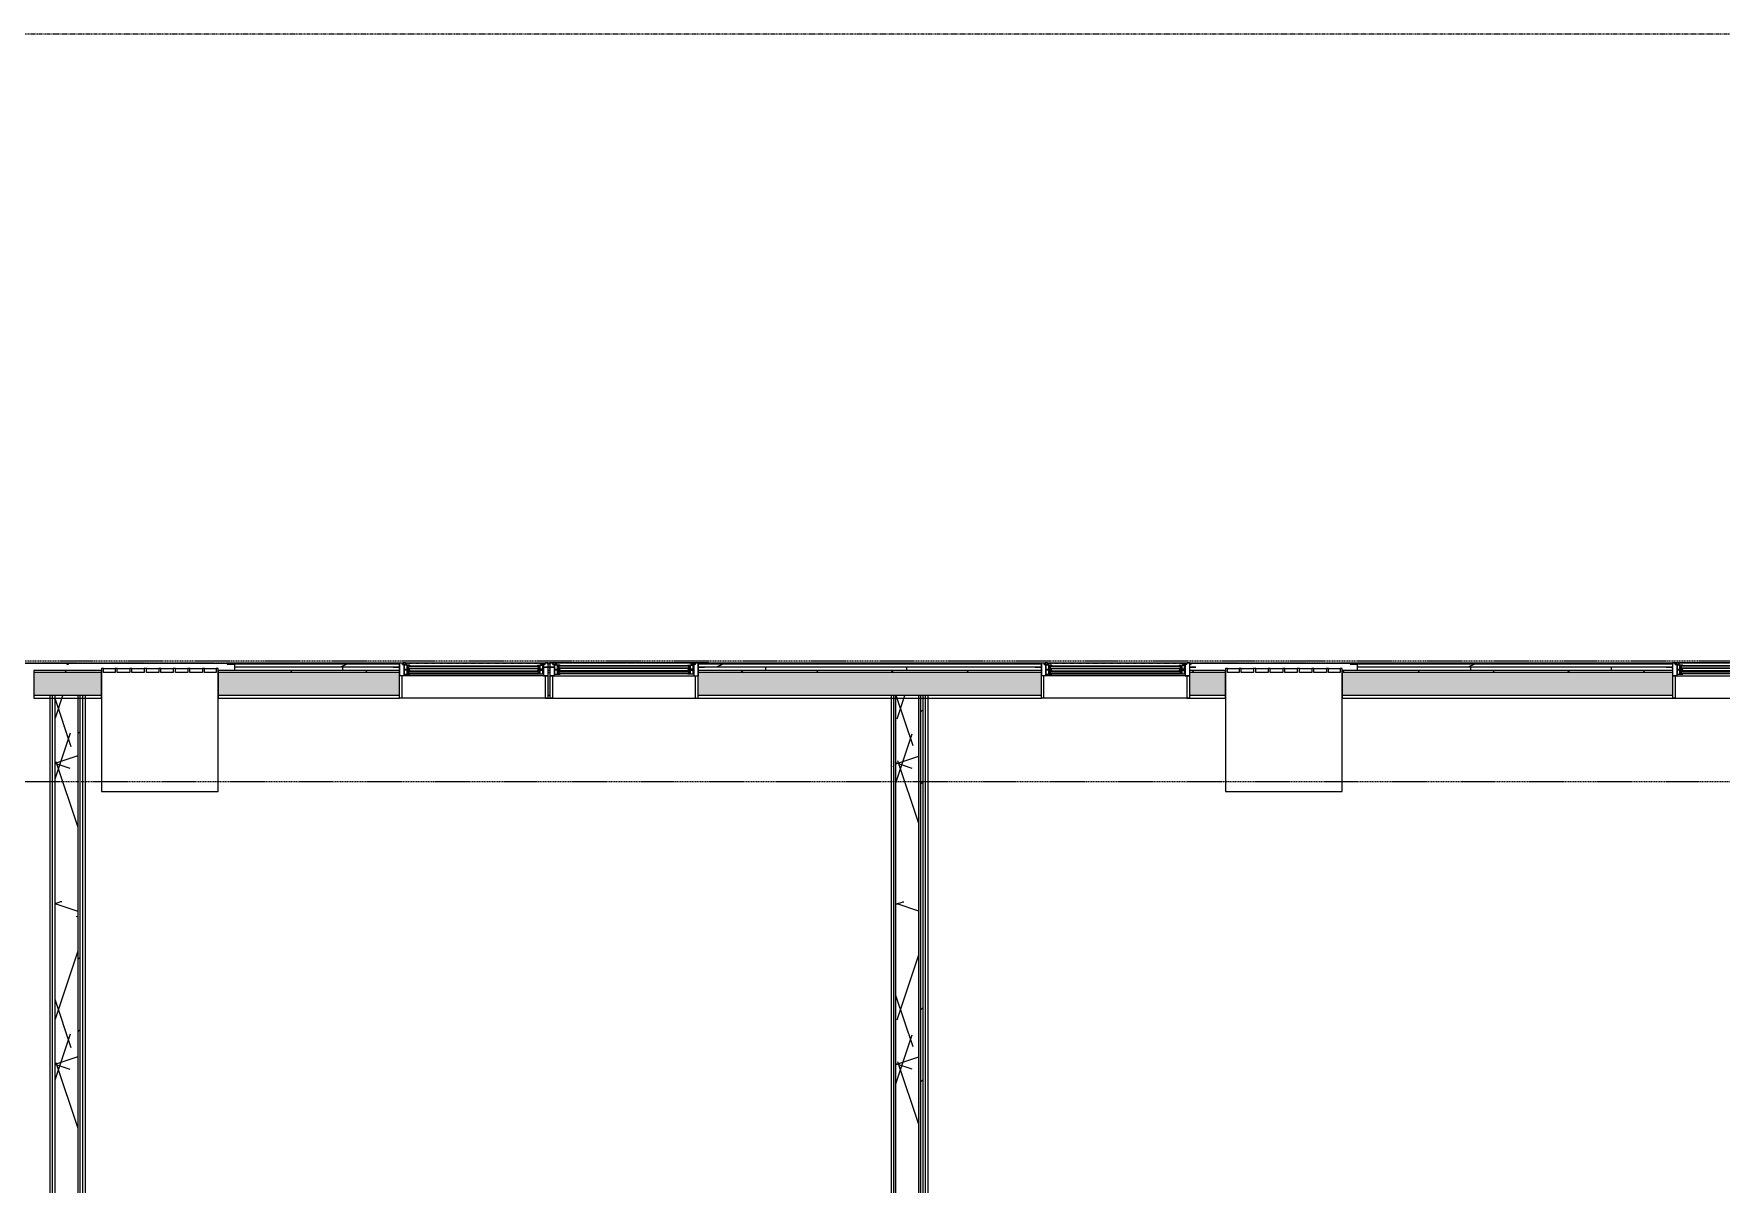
# Model space of a CAD drawing. Header units: metres. Extents: x -104 to 1975, y 9767 to 12269.
# Drawn here: x 740.3 to 1144.3, y 11993.4 to 12268.7 of the extents above; entities that cross this region are included whole.
import ezdxf

# ---------------------------------------------------------------- set-up
doc = ezdxf.new("R2010")
doc.units = ezdxf.units.M
for name, pattern in [('Dash', [0.25, 0.125, -0.125]), ('Dash 1_16_', [0.125, 0.0625, -0.0625]), ('Double Dash 3_8_', [1, 0.375, -0.125, 0.125, -0.125, 0.125, -0.125])]:
    doc.linetypes.add(name, pattern=pattern)
for name, color, linetype, lineweight in [('0-2', 7, 'Continuous', 9), ('0-3', 10, 'Double Dash 3_8_', 15), ('A-DETL-GENF-HDLN-1', 7, 'Dash', 9), ('A-DETL-GENF-HDLN-2', 1, 'Continuous', 9), ('A-GENM-1', 7, 'Continuous', 9), ('A-GLAZ', 151, 'Continuous', 9), ('A-GLAZ-1', 7, 'Continuous', 9), ('A-WALL', 113, 'Continuous', 9), ('A-WALL-1', 7, 'Continuous', 9), ('A-WALL-PATT-1', 8, 'Continuous', 9), ('A-WALL-PATT-2', 253, 'Continuous', 9), ('A-WALL-PATT-3', 7, 'Continuous', 9), ('A-WALL-PATT-5', 111, 'Continuous', 9), ('C-PROP-LINE-1', 10, 'Double Dash 3_8_', 15), ('C-PROP-LINE-2', 10, 'Dash 1_16_', 15), ('I-WALL', 2, 'Continuous', 9), ('I-WALL-1', 1, 'Continuous', 5)]:
    doc.layers.add(name, color=color, linetype=linetype, lineweight=lineweight)
pattern_1 = [(0, (3885.564, 0), (115.2, 28.8), [4.752, -81.648, 4.752, -81.648, -460.8]), (0, (3885.564, 0), (115.2, 28.8), [-172.8, 4.752, -168.048, 4.752, -81.648, -201.6]), (0, (3885.564, 0), (115.2, 28.8), [-432, 4.752, -52.848, 4.752, -139.248]), (120, (3928.764, 14.4), (-82.54153, 85.366127), [4.752, -81.648, 4.752, -81.648, -460.8]), (120, (3928.764, 14.4), (-82.54153, 85.366127), [-172.8, 4.752, -168.048, 4.752, -81.648, -201.6]), (120, (3928.764, 14.4), (-82.54153, 85.366127), [-432, 4.752, -52.848, 4.752, -139.248]), (240, (3943.164, 72), (-32.65847, -114.166127), [4.752, -81.648, 4.752, -81.648, -460.8]), (240, (3943.164, 72), (-32.65847, -114.166127), [-172.8, 4.752, -168.048, 4.752, -81.648, -201.6]), (240, (3943.164, 72), (-32.65847, -114.166127), [-432, 4.752, -52.848, 4.752, -139.248])]
pattern_2 = [(45, (3885.564, 0), (-35.63818, 35.63818), []), (45, (3885.564, 54), (-35.63818, 35.63818), [])]
pattern_3 = [(161.57, (3887.364, 1.8), (-14.4010124, -0.0012439), [0, -102.456, 11.376, 0]), (18.43, (3883.764, 1.8), (-14.4010124, 0.0012439), [0, -102.456, 11.376, 0]), (108.43, (3887.364, 1.8), (7.1973965, -36.003153), [34.146, -79.686]), (71.57, (3883.764, 1.8), (7.1973965, 36.003153), [34.146, -79.686])]

# ---------------------------------------------------------------- blocks, each defined once
blk = doc.blocks.new('Window-Double_Hung-Marvin-Essential - ESDH3066 - 2nd Floor-3357214-KEY PLAN - 2ND FLOOR')
at = {"layer": 'A-DETL-GENF-HDLN-1'}
blk.add_line((16.1, 4.22), (-16.5, 4.22), dxfattribs=at)
at = {"layer": 'A-DETL-GENF-HDLN-2'}
for p, q in [((-17.75, 4.28), (-17.16, 4.28)), ((-17.75, 4.28), (-17.75, 1.19)), ((-17.08, 3.87), (-17.16, 4.28)), ((-16.85, 4.25), (-16.85, 3.87)), ((-16.3, 4.25), (-16.85, 4.25)), ((-16.3, 4.01), (-16.3, 4.25)), ((-16.18, 4.22), (-16.1, 4.22)), ((-16.18, 4.22), (-16.18, 4.01)), ((-16.1, 3.97), (-16.1, 4.22)), ((16.18, 4.22), (16.1, 4.22)), ((16.1, 3.97), (16.1, 4.22)), ((16.18, 4.22), (16.18, 4.01)), ((16.3, 4.01), (16.3, 4.25)), ((16.3, 4.25), (16.85, 4.25)), ((16.85, 4.25), (16.85, 3.87)), ((17.08, 3.87), (17.16, 4.28)), ((17.75, 4.28), (17.16, 4.28)), ((17.75, 4.28), (17.75, 1.19)), ((-19.25, 3.23), (-19.25, 3.19)), ((-17.75, 3.23), (-19.25, 3.23)), ((-19.25, 3.19), (-17.9, 3.19)), ((-17.9, 3.19), (-17.9, 3.08)), ((-17.9, 3.08), (-17.75, 3.08)), ((-16.72, 1.19), (-17.75, 1.19)), ((-17.12, 1.16), (-17.12, -4.19)), ((-17.08, 3.87), (-16.19, 3.87)), ((-16.38, 3.77), (-16.72, 3.77)), ((-16.72, 3.77), (-16.72, 1.19)), ((-15.34, 3.69), (-16.56, 3.69)), ((-16.56, 2.75), (-16.56, 3.69)), ((-16.56, 2.75), (-15.34, 2.75)), ((-15.34, 2.47), (-16.56, 2.47)), ((-16.56, 1.53), (-16.56, 2.47)), ((-16.56, 1.53), (-15.34, 1.53)), ((-16.38, 3.87), (-16.38, 3.77)), ((-16.18, 4.01), (-16.3, 4.01)), ((-16.19, 3.97), (-16.1, 3.97)), ((-16.19, 3.87), (-16.19, 3.97)), ((-15.94, 2.87), (-15.94, 3.59)), ((-15.94, 3.59), (-15.28, 3.59)), ((-15.28, 2.87), (-15.94, 2.87)), ((-15.94, 1.65), (-15.94, 2.37)), ((-15.94, 2.37), (-15.28, 2.37)), ((-15.28, 1.65), (-15.94, 1.65)), ((-15.84, 2.88), (-15.84, 3.57)), ((-15.84, 1.66), (-15.84, 2.35)), ((-15.54, 3.01), (-15.54, 3.45)), ((-15.54, 1.79), (-15.54, 2.23)), ((-15.34, 3.69), (-15.28, 3.63)), ((-15.34, 2.75), (-15.28, 2.81)), ((-15.34, 2.47), (-15.28, 2.41)), ((-15.34, 1.53), (-15.28, 1.59)), ((-15.28, 3.59), (-15.28, 3.63)), ((-15.28, 2.81), (-15.28, 2.87)), ((-15.28, 2.37), (-15.28, 2.41)), ((-15.28, 1.59), (-15.28, 1.65)), ((15.34, 3.69), (15.28, 3.63)), ((15.28, 3.59), (15.28, 3.63)), ((15.94, 3.59), (15.28, 3.59)), ((15.28, 2.81), (15.28, 2.87)), ((15.28, 2.87), (15.94, 2.87)), ((15.34, 2.75), (15.28, 2.81)), ((15.34, 2.47), (15.28, 2.41)), ((15.28, 2.37), (15.28, 2.41)), ((15.94, 2.37), (15.28, 2.37)), ((15.28, 1.59), (15.28, 1.65)), ((15.28, 1.65), (15.94, 1.65)), ((15.34, 1.53), (15.28, 1.59)), ((15.34, 3.69), (16.56, 3.69)), ((16.56, 2.75), (15.34, 2.75)), ((15.34, 2.47), (16.56, 2.47)), ((16.56, 1.53), (15.34, 1.53)), ((15.54, 3.01), (15.54, 3.45)), ((15.54, 1.79), (15.54, 2.23)), ((15.84, 2.88), (15.84, 3.57)), ((15.84, 1.66), (15.84, 2.35)), ((15.94, 2.87), (15.94, 3.59)), ((15.94, 1.65), (15.94, 2.37)), ((16.19, 3.97), (16.1, 3.97)), ((16.18, 4.01), (16.3, 4.01)), ((16.19, 3.87), (16.19, 3.97)), ((17.08, 3.87), (16.19, 3.87)), ((16.38, 3.87), (16.38, 3.77)), ((16.38, 3.77), (16.72, 3.77)), ((16.56, 2.75), (16.56, 3.69)), ((16.56, 1.53), (16.56, 2.47)), ((16.72, 3.77), (16.72, 1.19)), ((16.72, 1.19), (17.75, 1.19)), ((17.12, -4.19), (17.12, 1.16)), ((17.75, 3.23), (19.25, 3.23)), ((17.9, 3.08), (17.75, 3.08)), ((17.9, 3.19), (17.9, 3.08)), ((19.25, 3.19), (17.9, 3.19)), ((19.25, 3.23), (19.25, 3.19)), ((-17.12, -4.19), (-17.75, -4.19)), ((17.12, -4.19), (17.75, -4.19))]:
    blk.add_line(p, q, dxfattribs=at)
at = {"layer": 'A-GLAZ'}
for p, q in [((15.84, 3.57), (-15.84, 3.57)), ((15.84, 3.45), (-15.84, 3.45)), ((15.84, 3.01), (-15.84, 3.01)), ((15.84, 2.88), (-15.84, 2.88)), ((15.84, 2.35), (-15.84, 2.35)), ((15.84, 2.23), (-15.84, 2.23)), ((15.84, 1.79), (-15.84, 1.79)), ((15.84, 1.66), (-15.84, 1.66))]:
    blk.add_line(p, q, dxfattribs=at)
at = {"layer": 'A-GLAZ-1'}
for p, q in [((17.75, 4.28), (-17.75, 4.28)), ((-17.75, 4.28), (-17.75, 1.19)), ((17.75, 1.19), (17.75, 4.28)), ((20.21, 4.25), (17.75, 4.25)), ((17.75, 4.19), (20.21, 4.19)), ((20.21, 4.19), (20.21, 4.25)), ((-17.75, 1.19), (17.75, 1.19)), ((-17.75, 1.16), (-17.75, -4.19)), ((17.75, -4.19), (17.75, 1.16)), ((-17.75, -4.19), (17.75, -4.19))]:
    blk.add_line(p, q, dxfattribs=at)
blk = doc.blocks.new('Perforated Panel at Magic-Pak - hvac panel - 3rd floor-2505074-KEY PLAN - 2ND FLOOR')
at = {"layer": 'A-GLAZ-1'}
for p, q in [((-19.01, -4.12), (19.01, -4.12)), ((-19.01, -4.19), (-19.01, -4.12)), ((19.01, -4.19), (-19.01, -4.19)), ((19.01, -4.12), (19.01, -4.19))]:
    blk.add_line(p, q, dxfattribs=at)
blk = doc.blocks.new('V-Series_EWC4_SPVU_RFA_2015 - 2ND AND 3RD FLOOR-V4-KEY PLAN - 2ND FLOOR')
at = {"layer": 'A-GENM-1'}
for p, q in [((-3829.54, 11271.13), (-3858.97, 11271.13)), ((-3858.97, 11271.13), (-3858.97, 11270.69)), ((-3858.97, 11267.89), (-3858.97, 11270.69)), ((-3858.97, 11270.69), (-3857.97, 11270.69)), ((-3857.97, 11270.69), (-3857.97, 11267.89)), ((-3829.54, 11243.25), (-3829.54, 11271.13)), ((-3857.97, 11267.89), (-3858.97, 11267.89)), ((-3858.97, 11267.89), (-3858.97, 11267.39)), ((-3858.97, 11264.41), (-3858.97, 11267.39)), ((-3858.97, 11267.39), (-3857.97, 11267.39)), ((-3857.97, 11264.41), (-3858.97, 11264.41)), ((-3858.97, 11264.41), (-3858.97, 11263.91)), ((-3858.97, 11260.92), (-3858.97, 11263.91)), ((-3858.97, 11263.91), (-3857.97, 11263.91)), ((-3857.97, 11267.39), (-3857.97, 11264.41)), ((-3857.97, 11263.91), (-3857.97, 11260.92)), ((-3857.97, 11260.92), (-3858.97, 11260.92)), ((-3858.97, 11260.92), (-3858.97, 11260.42)), ((-3858.97, 11257.44), (-3858.97, 11260.42)), ((-3858.97, 11260.42), (-3857.97, 11260.42)), ((-3857.97, 11260.42), (-3857.97, 11257.44)), ((-3857.97, 11257.44), (-3858.97, 11257.44)), ((-3858.97, 11257.44), (-3858.97, 11256.94)), ((-3858.97, 11253.96), (-3858.97, 11256.94)), ((-3858.97, 11256.94), (-3857.97, 11256.94)), ((-3857.97, 11256.94), (-3857.97, 11253.96)), ((-3857.97, 11253.96), (-3858.97, 11253.96)), ((-3858.97, 11253.96), (-3858.97, 11253.46)), ((-3858.97, 11250.47), (-3858.97, 11253.46)), ((-3858.97, 11253.46), (-3857.97, 11253.46)), ((-3857.97, 11253.46), (-3857.97, 11250.47)), ((-3857.97, 11250.47), (-3858.97, 11250.47)), ((-3858.97, 11250.47), (-3858.97, 11249.97)), ((-3858.97, 11246.99), (-3858.97, 11249.97)), ((-3858.97, 11249.97), (-3857.97, 11249.97)), ((-3857.97, 11249.97), (-3857.97, 11246.99)), ((-3857.97, 11246.99), (-3858.97, 11246.99)), ((-3858.97, 11246.99), (-3858.97, 11246.49)), ((-3858.97, 11243.69), (-3858.97, 11246.49)), ((-3858.97, 11246.49), (-3857.97, 11246.49)), ((-3857.97, 11243.69), (-3858.97, 11243.69)), ((-3858.97, 11243.69), (-3858.97, 11243.25)), ((-3857.97, 11246.49), (-3857.97, 11243.69)), ((-3858.97, 11243.25), (-3829.54, 11243.25))]:
    blk.add_line(p, q, dxfattribs=at)
blk = doc.blocks.new('Window-Double_Hung-Marvin-Essential - ESDH3066 - 2nd Floor-3357213-KEY PLAN - 2ND FLOOR')
at = {"layer": 'A-DETL-GENF-HDLN-1'}
blk.add_line((16.1, -4.22), (-16.5, -4.22), dxfattribs=at)
at = {"layer": 'A-DETL-GENF-HDLN-2'}
for p, q in [((-17.12, 4.19), (-17.75, 4.19)), ((-17.12, -1.16), (-17.12, 4.19)), ((17.12, 4.19), (17.75, 4.19)), ((17.12, 4.19), (17.12, -1.16)), ((-19.25, -3.23), (-19.25, -3.19)), ((-19.25, -3.19), (-17.9, -3.19)), ((-17.75, -3.23), (-19.25, -3.23)), ((-17.9, -3.19), (-17.9, -3.08)), ((-17.9, -3.08), (-17.75, -3.08)), ((-16.72, -1.19), (-17.75, -1.19)), ((-17.75, -4.28), (-17.75, -1.19)), ((-17.08, -3.87), (-17.16, -4.28)), ((-17.08, -3.87), (-16.19, -3.87)), ((-16.85, -4.25), (-16.85, -3.87)), ((-16.72, -3.77), (-16.72, -1.19)), ((-16.38, -3.77), (-16.72, -3.77)), ((-16.56, -1.53), (-15.34, -1.53)), ((-16.56, -1.53), (-16.56, -2.47)), ((-15.34, -2.47), (-16.56, -2.47)), ((-16.56, -2.75), (-15.34, -2.75)), ((-16.56, -2.75), (-16.56, -3.69)), ((-15.34, -3.69), (-16.56, -3.69)), ((-16.38, -3.87), (-16.38, -3.77)), ((-16.18, -4.01), (-16.3, -4.01)), ((-16.3, -4.01), (-16.3, -4.25)), ((-16.19, -3.87), (-16.19, -3.97)), ((-16.19, -3.97), (-16.1, -3.97)), ((-16.18, -4.22), (-16.18, -4.01)), ((-16.1, -3.97), (-16.1, -4.22)), ((-15.28, -1.65), (-15.94, -1.65)), ((-15.94, -1.65), (-15.94, -2.37)), ((-15.94, -2.37), (-15.28, -2.37)), ((-15.28, -2.87), (-15.94, -2.87)), ((-15.94, -2.87), (-15.94, -3.59)), ((-15.94, -3.59), (-15.28, -3.59)), ((-15.84, -1.66), (-15.84, -2.35)), ((-15.84, -2.88), (-15.84, -3.57)), ((-15.54, -1.79), (-15.54, -2.23)), ((-15.54, -3.01), (-15.54, -3.45)), ((-15.34, -1.53), (-15.28, -1.59)), ((-15.34, -2.47), (-15.28, -2.41)), ((-15.34, -2.75), (-15.28, -2.81)), ((-15.34, -3.69), (-15.28, -3.63)), ((-15.28, -1.59), (-15.28, -1.65)), ((-15.28, -2.37), (-15.28, -2.41)), ((-15.28, -2.81), (-15.28, -2.87)), ((-15.28, -3.59), (-15.28, -3.63)), ((15.34, -1.53), (15.28, -1.59)), ((15.28, -1.59), (15.28, -1.65)), ((15.28, -1.65), (15.94, -1.65)), ((15.28, -2.37), (15.28, -2.41)), ((15.94, -2.37), (15.28, -2.37)), ((15.34, -2.47), (15.28, -2.41)), ((15.34, -2.75), (15.28, -2.81)), ((15.28, -2.81), (15.28, -2.87)), ((15.28, -2.87), (15.94, -2.87)), ((15.28, -3.59), (15.28, -3.63)), ((15.94, -3.59), (15.28, -3.59)), ((15.34, -3.69), (15.28, -3.63)), ((16.56, -1.53), (15.34, -1.53)), ((15.34, -2.47), (16.56, -2.47)), ((16.56, -2.75), (15.34, -2.75)), ((15.34, -3.69), (16.56, -3.69)), ((15.54, -1.79), (15.54, -2.23)), ((15.54, -3.01), (15.54, -3.45)), ((15.84, -1.66), (15.84, -2.35)), ((15.84, -2.88), (15.84, -3.57)), ((15.94, -1.65), (15.94, -2.37)), ((15.94, -2.87), (15.94, -3.59)), ((16.19, -3.97), (16.1, -3.97)), ((16.1, -3.97), (16.1, -4.22)), ((16.18, -4.22), (16.18, -4.01)), ((16.18, -4.01), (16.3, -4.01)), ((17.08, -3.87), (16.19, -3.87)), ((16.19, -3.87), (16.19, -3.97)), ((16.3, -4.01), (16.3, -4.25)), ((16.38, -3.87), (16.38, -3.77)), ((16.38, -3.77), (16.72, -3.77)), ((16.56, -1.53), (16.56, -2.47)), ((16.56, -2.75), (16.56, -3.69)), ((16.72, -3.77), (16.72, -1.19)), ((16.72, -1.19), (17.75, -1.19)), ((16.85, -4.25), (16.85, -3.87)), ((17.08, -3.87), (17.16, -4.28)), ((17.75, -4.28), (17.75, -1.19)), ((17.9, -3.08), (17.75, -3.08)), ((17.75, -3.23), (19.25, -3.23)), ((17.9, -3.19), (17.9, -3.08)), ((19.25, -3.19), (17.9, -3.19)), ((19.25, -3.23), (19.25, -3.19)), ((-17.75, -4.28), (-17.16, -4.28)), ((-16.3, -4.25), (-16.85, -4.25)), ((-16.18, -4.22), (-16.1, -4.22)), ((16.18, -4.22), (16.1, -4.22)), ((16.3, -4.25), (16.85, -4.25)), ((17.75, -4.28), (17.16, -4.28))]:
    blk.add_line(p, q, dxfattribs=at)
at = {"layer": 'A-GLAZ'}
for p, q in [((15.84, -1.66), (-15.84, -1.66)), ((15.84, -1.79), (-15.84, -1.79)), ((15.84, -2.23), (-15.84, -2.23)), ((15.84, -2.35), (-15.84, -2.35)), ((15.84, -2.88), (-15.84, -2.88)), ((15.84, -3.01), (-15.84, -3.01)), ((15.84, -3.45), (-15.84, -3.45)), ((15.84, -3.57), (-15.84, -3.57))]:
    blk.add_line(p, q, dxfattribs=at)
at = {"layer": 'A-GLAZ-1'}
for p, q in [((-17.75, 4.19), (17.75, 4.19)), ((-17.75, -1.16), (-17.75, 4.19)), ((17.75, 4.19), (17.75, -1.16)), ((-17.75, -1.19), (17.75, -1.19)), ((-17.75, -4.28), (-17.75, -1.19)), ((17.75, -1.19), (17.75, -4.28)), ((17.75, -4.28), (-17.75, -4.28)), ((17.75, -4.19), (20.21, -4.19)), ((20.21, -4.25), (17.75, -4.25)), ((20.21, -4.19), (20.21, -4.25))]:
    blk.add_line(p, q, dxfattribs=at)
blk = doc.blocks.new('Window-Double_Hung-Marvin-Essential - ESDH3066 - 2nd Floor-V3-KEY PLAN - 2ND FLOOR')
at = {"layer": 'A-DETL-GENF-HDLN-1'}
blk.add_line((16.1, -4.22), (-16.5, -4.22), dxfattribs=at)
at = {"layer": 'A-DETL-GENF-HDLN-2'}
for p, q in [((-17.12, 4.19), (-17.75, 4.19)), ((-17.12, -1.16), (-17.12, 4.19)), ((17.12, 4.19), (17.75, 4.19)), ((17.12, 4.19), (17.12, -1.16)), ((-19.25, -3.23), (-19.25, -3.19)), ((-19.25, -3.19), (-17.9, -3.19)), ((-17.75, -3.23), (-19.25, -3.23)), ((-17.9, -3.19), (-17.9, -3.08)), ((-17.9, -3.08), (-17.75, -3.08)), ((-16.72, -1.19), (-17.75, -1.19)), ((-17.75, -4.28), (-17.75, -1.19)), ((-17.08, -3.87), (-17.16, -4.28)), ((-17.08, -3.87), (-16.19, -3.87)), ((-16.85, -4.25), (-16.85, -3.87)), ((-16.72, -3.77), (-16.72, -1.19)), ((-16.38, -3.77), (-16.72, -3.77)), ((-16.56, -1.53), (-15.34, -1.53)), ((-16.56, -1.53), (-16.56, -2.47)), ((-15.34, -2.47), (-16.56, -2.47)), ((-16.56, -2.75), (-15.34, -2.75)), ((-16.56, -2.75), (-16.56, -3.69)), ((-15.34, -3.69), (-16.56, -3.69)), ((-16.38, -3.87), (-16.38, -3.77)), ((-16.18, -4.01), (-16.3, -4.01)), ((-16.3, -4.01), (-16.3, -4.25)), ((-16.19, -3.87), (-16.19, -3.97)), ((-16.19, -3.97), (-16.1, -3.97)), ((-16.18, -4.22), (-16.18, -4.01)), ((-16.1, -3.97), (-16.1, -4.22)), ((-15.28, -1.65), (-15.94, -1.65)), ((-15.94, -1.65), (-15.94, -2.37)), ((-15.94, -2.37), (-15.28, -2.37)), ((-15.28, -2.87), (-15.94, -2.87)), ((-15.94, -2.87), (-15.94, -3.59)), ((-15.94, -3.59), (-15.28, -3.59)), ((-15.84, -1.66), (-15.84, -2.35)), ((-15.84, -2.88), (-15.84, -3.57)), ((-15.54, -1.79), (-15.54, -2.23)), ((-15.54, -3.01), (-15.54, -3.45)), ((-15.34, -1.53), (-15.28, -1.59)), ((-15.34, -2.47), (-15.28, -2.41)), ((-15.34, -2.75), (-15.28, -2.81)), ((-15.34, -3.69), (-15.28, -3.63)), ((-15.28, -1.59), (-15.28, -1.65)), ((-15.28, -2.37), (-15.28, -2.41)), ((-15.28, -2.81), (-15.28, -2.87)), ((-15.28, -3.59), (-15.28, -3.63)), ((15.34, -1.53), (15.28, -1.59)), ((15.28, -1.59), (15.28, -1.65)), ((15.28, -1.65), (15.94, -1.65)), ((15.28, -2.37), (15.28, -2.41)), ((15.94, -2.37), (15.28, -2.37)), ((15.34, -2.47), (15.28, -2.41)), ((15.34, -2.75), (15.28, -2.81)), ((15.28, -2.81), (15.28, -2.87)), ((15.28, -2.87), (15.94, -2.87)), ((15.28, -3.59), (15.28, -3.63)), ((15.94, -3.59), (15.28, -3.59)), ((15.34, -3.69), (15.28, -3.63)), ((16.56, -1.53), (15.34, -1.53)), ((15.34, -2.47), (16.56, -2.47)), ((16.56, -2.75), (15.34, -2.75)), ((15.34, -3.69), (16.56, -3.69)), ((15.54, -1.79), (15.54, -2.23)), ((15.54, -3.01), (15.54, -3.45)), ((15.84, -1.66), (15.84, -2.35)), ((15.84, -2.88), (15.84, -3.57)), ((15.94, -1.65), (15.94, -2.37)), ((15.94, -2.87), (15.94, -3.59)), ((16.19, -3.97), (16.1, -3.97)), ((16.1, -3.97), (16.1, -4.22)), ((16.18, -4.22), (16.18, -4.01)), ((16.18, -4.01), (16.3, -4.01)), ((17.08, -3.87), (16.19, -3.87)), ((16.19, -3.87), (16.19, -3.97)), ((16.3, -4.01), (16.3, -4.25)), ((16.38, -3.87), (16.38, -3.77)), ((16.38, -3.77), (16.72, -3.77)), ((16.56, -1.53), (16.56, -2.47)), ((16.56, -2.75), (16.56, -3.69)), ((16.72, -3.77), (16.72, -1.19)), ((16.72, -1.19), (17.75, -1.19)), ((16.85, -4.25), (16.85, -3.87)), ((17.08, -3.87), (17.16, -4.28)), ((17.75, -4.28), (17.75, -1.19)), ((17.9, -3.08), (17.75, -3.08)), ((17.75, -3.23), (19.25, -3.23)), ((17.9, -3.19), (17.9, -3.08)), ((19.25, -3.19), (17.9, -3.19)), ((19.25, -3.23), (19.25, -3.19)), ((-17.75, -4.28), (-17.16, -4.28)), ((-16.3, -4.25), (-16.85, -4.25)), ((-16.18, -4.22), (-16.1, -4.22)), ((16.18, -4.22), (16.1, -4.22)), ((16.3, -4.25), (16.85, -4.25)), ((17.75, -4.28), (17.16, -4.28))]:
    blk.add_line(p, q, dxfattribs=at)
at = {"layer": 'A-GLAZ'}
for p, q in [((15.84, -1.66), (-15.84, -1.66)), ((15.84, -1.79), (-15.84, -1.79)), ((15.84, -2.23), (-15.84, -2.23)), ((15.84, -2.35), (-15.84, -2.35)), ((15.84, -2.88), (-15.84, -2.88)), ((15.84, -3.01), (-15.84, -3.01)), ((15.84, -3.45), (-15.84, -3.45)), ((15.84, -3.57), (-15.84, -3.57))]:
    blk.add_line(p, q, dxfattribs=at)
at = {"layer": 'A-GLAZ-1'}
for p, q in [((-17.75, 4.19), (17.75, 4.19)), ((-17.75, -1.16), (-17.75, 4.19)), ((17.75, 4.19), (17.75, -1.16)), ((-17.75, -1.19), (17.75, -1.19)), ((-17.75, -4.28), (-17.75, -1.19)), ((17.75, -1.19), (17.75, -4.28)), ((17.75, -4.28), (-17.75, -4.28)), ((17.75, -4.19), (20.21, -4.19)), ((20.21, -4.25), (17.75, -4.25)), ((20.21, -4.19), (20.21, -4.25))]:
    blk.add_line(p, q, dxfattribs=at)
blk = doc.blocks.new('Family - ___-1878357-KEY PLAN - 2ND FLOOR')
at = {"layer": 'C-PROP-LINE-1'}
blk.add_line((-3989.61, 12268.69), (-1910.75, 12268.69), dxfattribs=at)
blk = doc.blocks.new('Family - ___-2835860-KEY PLAN - 2ND FLOOR')
at = {"layer": 'C-PROP-LINE-2'}
blk.add_line((-2638.11, 12118.09), (-3860.72, 12118.09), dxfattribs=at)
blk = doc.blocks.new('Family - ___-2835903-KEY PLAN - 2ND FLOOR')
at = {"layer": 'C-PROP-LINE-2'}
blk.add_line((-2096.82, 12089.69), (-3831.82, 12089.69), dxfattribs=at)
blk = doc.blocks.new('Family - ___-2835932-KEY PLAN - 2ND FLOOR')
at = {"layer": 'C-PROP-LINE-2'}
blk.add_line((-2067.92, 12118.59), (-3860.72, 12118.59), dxfattribs=at)

msp = doc.modelspace()

# ---------------------------------------------------------------- hatches: boundary and pattern name
at = {"layer": 'A-WALL-PATT-1'}
h = msp.add_hatch(dxfattribs=at)
h.set_pattern_fill('FP_2', color=256, style=0, pattern_type=2)
h.set_pattern_definition([(216.87, (3921.564, 90), (269.999678, 180.000482), [45, -405]), (206.565, (3975.564, 63), (-90.00047, -89.99987), [100.623, -100.623]), (198.435, (3975.564, 18), (-179.999294, -90.00048), [56.921, -227.684])])
h.paths.add_polyline_path([(1501.99, 12117.09), (1516.63, 12117.09), (1516.63, 12117.84), (1436.93, 12117.84), (1436.93, 12117.09)], flags=0)
h.paths.add_polyline_path([(1809.39, 12117.09), (1816.89, 12117.09), (1816.89, 12117.84), (1782.53, 12117.84), (1782.53, 12117.09), (1805.95, 12117.09)], flags=0)
h.paths.add_polyline_path([(1704.63, 12117.09), (1747.03, 12117.09), (1747.03, 12117.84), (1664.93, 12117.84), (1664.93, 12117.09), (1670.85, 12117.09)], flags=0)
h.paths.add_polyline_path([(827.89, 12117.09), (827.89, 12117.84), (788.4, 12117.84), (788.4, 12117.09), (826.52, 12117.09)], flags=0)
h.paths.add_polyline_path([(1062.93, 12117.09), (1132.63, 12117.09), (1132.63, 12117.84), (1057.2, 12117.84), (1057.2, 12117.09)], flags=0)
h.paths.add_polyline_path([(863.89, 12117.09), (863.89, 12117.84), (863.39, 12117.84), (863.39, 12117.09)], flags=0)
h.paths.add_polyline_path([(1593.43, 12117.09), (1593.43, 12117.84), (1552.13, 12117.84), (1552.13, 12117.09), (1569.53, 12117.09)], flags=0)
h.paths.add_polyline_path([(1173.57, 12117.09), (1245.95, 12117.09), (1245.95, 12117.84), (1168.13, 12117.84), (1168.13, 12117.09), (1171.82, 12117.09)], flags=0)
h.paths.add_polyline_path([(479.39, 12117.09), (479.89, 12117.09), (479.89, 12117.84), (479.39, 12117.84)], flags=0)
h.paths.add_polyline_path([(556.33, 12117.09), (599.95, 12117.09), (599.95, 12117.84), (515.39, 12117.84), (515.39, 12117.09)], flags=0)
h.paths.add_polyline_path([(899.39, 12117.09), (981.55, 12117.09), (981.55, 12117.84), (899.39, 12117.84)], flags=0)
h.paths.add_polyline_path([(1401.43, 12117.09), (1401.43, 12117.84), (1364.53, 12117.84), (1364.53, 12117.09), (1371.28, 12117.09)], flags=0)
h.paths.add_polyline_path([(682.24, 12117.09), (708.48, 12117.09), (708.42, 12117.84), (671.45, 12117.84), (671.45, 12117.09)], flags=0)
h.paths.add_polyline_path([(443.89, 12117.09), (443.89, 12117.84), (404.4, 12117.84), (404.4, 12117.09), (421.24, 12117.09)], flags=0)
h.paths.add_polyline_path([(362.88, 12117.09), (362.88, 12117.84), (325.85, 12117.84), (325.85, 12117.09), (353.69, 12117.09)], flags=0)
h.paths.add_polyline_path([(249.05, 12117.09), (290.35, 12117.09), (290.35, 12117.84), (249.05, 12117.84)], flags=0)
h.paths.add_polyline_path([(213.55, 12117.09), (213.55, 12117.84), (95.45, 12117.84), (95.45, 12117.09)], flags=0)
h.paths.add_polyline_path([(59.95, 12117.09), (59.95, 12117.84), (25.59, 12117.84), (25.59, 12117.09), (49.73, 12117.09)], flags=0)
h = msp.add_hatch(dxfattribs=at)
h.set_pattern_fill('FP_1', color=256, style=0, pattern_type=2)
h.set_pattern_definition(pattern_1)
h.paths.add_polyline_path([(1808.77, 12109.71), (1809.39, 12109.71), (1809.39, 12110.34), (1782.53, 12110.34), (1782.53, 12109.71), (1805.95, 12109.71)], flags=0)
h.paths.add_polyline_path([(708.31, 12109.71), (712.44, 12109.71), (712.44, 12110.34), (671.45, 12110.34), (671.45, 12109.71), (691.42, 12109.71)], flags=0)
h.paths.add_polyline_path([(752.69, 12109.71), (756.57, 12109.71), (756.57, 12110.34), (752.69, 12110.19)], flags=0)
h.paths.add_polyline_path([(784.44, 12109.71), (827.89, 12109.71), (827.89, 12110.34), (784.44, 12110.34)], flags=0)
h.paths.add_polyline_path([(1231.8, 12109.71), (1239.2, 12109.71), (1239.2, 12110.34), (1168.13, 12110.34), (1168.13, 12109.71), (1186.48, 12109.71)], flags=0)
h.paths.add_polyline_path([(1704.63, 12109.71), (1747.03, 12109.71), (1747.03, 12110.34), (1664.93, 12110.34), (1664.93, 12109.71), (1670.85, 12109.71)], flags=0)
h.paths.add_polyline_path([(1371.28, 12109.71), (1401.43, 12109.71), (1401.43, 12110.34), (1371.28, 12110.34), (1371.28, 12109.83)], flags=0)
h.paths.add_polyline_path([(1591.3, 12109.71), (1593.43, 12109.71), (1593.43, 12110.34), (1552.13, 12110.34), (1552.13, 12109.71), (1588.48, 12109.71)], flags=0)
h.paths.add_polyline_path([(1025.67, 12109.71), (1025.67, 12110.34), (1017.05, 12110.34), (1017.05, 12109.71)], flags=0)
h.paths.add_polyline_path([(1053.54, 12109.71), (1132.63, 12109.71), (1132.63, 12110.34), (1053.54, 12110.34)], flags=0)
h.paths.add_polyline_path([(1436.93, 12109.71), (1516.63, 12109.71), (1516.63, 12110.34), (1436.93, 12110.34)], flags=0)
h.paths.add_polyline_path([(961.61, 12109.71), (981.55, 12109.71), (981.55, 12110.34), (954.48, 12110.34), (954.48, 12109.71)], flags=0)
h.paths.add_polyline_path([(863.89, 12109.71), (863.89, 12110.34), (863.39, 12110.34), (863.39, 12109.71)], flags=0)
h.paths.add_polyline_path([(556.33, 12109.71), (599.95, 12109.71), (599.95, 12110.34), (551.28, 12110.34), (551.28, 12109.71)], flags=0)
h.paths.add_polyline_path([(899.39, 12109.71), (945.6, 12109.71), (945.6, 12110.34), (899.39, 12110.34)], flags=0)
h.paths.add_polyline_path([(744.19, 12109.71), (744.19, 12110.34), (740.32, 12110.34), (740.32, 12109.71), (742.08, 12109.71)], flags=0)
h.paths.add_polyline_path([(353.69, 12109.71), (369.9, 12109.71), (369.9, 12110.34), (325.85, 12110.34), (325.85, 12109.71)], flags=0)
h.paths.add_polyline_path([(397.78, 12109.71), (443.89, 12109.71), (443.89, 12110.34), (397.78, 12110.34)], flags=0)
h.paths.add_polyline_path([(479.39, 12109.71), (479.89, 12109.71), (479.89, 12110.34), (479.39, 12110.34)], flags=0)
h.paths.add_polyline_path([(249.05, 12109.71), (290.35, 12109.71), (290.35, 12110.34), (249.05, 12110.34)], flags=0)
h.paths.add_polyline_path([(49.73, 12109.71), (59.95, 12109.71), (59.95, 12110.34), (33.09, 12110.34), (33.09, 12109.71), (33.72, 12109.71)], flags=0)
h.paths.add_polyline_path([(213.55, 12109.71), (213.55, 12110.34), (95.45, 12110.34), (95.45, 12109.71)], flags=0)
h.paths.add_polyline_path([(515.39, 12109.71), (542.4, 12109.71), (542.4, 12110.34), (515.39, 12110.34)], flags=0)
h = msp.add_hatch(dxfattribs=at)
h.set_pattern_fill('FP_23', color=256, style=0, pattern_type=2)
h.set_pattern_definition(pattern_2)
h.paths.add_polyline_path([(953.23, 11724.74), (953.23, 12110.34), (952.73, 12110.34), (952.73, 11724.74)], flags=0)
at = {"layer": 'A-WALL-PATT-2'}
h = msp.add_hatch(dxfattribs=at)
h.set_pattern_fill('FP_3', color=256, style=0, pattern_type=2)
h.set_pattern_definition([(0, (3885.564, 0), (0, 33.75), []), (90, (3885.564, 0), (-33.75, 2e-15), [])])
h.paths.add_polyline_path([(1552.13, 12116.34), (1593.43, 12116.34), (1593.43, 12117.09), (1552.13, 12117.09)], flags=0)
h.paths.add_polyline_path([(1809.39, 12116.34), (1816.14, 12116.34), (1816.14, 12117.09), (1782.53, 12117.09), (1782.53, 12116.34), (1805.95, 12116.34)], flags=0)
h.paths.add_polyline_path([(1670.44, 12116.34), (1747.03, 12116.34), (1747.03, 12117.09), (1664.93, 12117.09), (1664.93, 12116.34)], flags=0)
h.paths.add_polyline_path([(691.42, 12116.34), (708.48, 12116.34), (708.42, 12117.09), (671.45, 12117.09), (671.45, 12116.34), (682.24, 12116.34)], flags=0)
h.paths.add_polyline_path([(899.39, 12116.34), (981.55, 12116.34), (981.55, 12117.09), (899.39, 12117.09)], flags=0)
h.paths.add_polyline_path([(863.89, 12116.34), (863.89, 12117.09), (863.39, 12117.09), (863.39, 12116.34)], flags=0)
h.paths.add_polyline_path([(827.89, 12116.34), (827.89, 12117.09), (788.4, 12117.09), (788.4, 12116.34), (826.52, 12116.34)], flags=0)
h.paths.add_polyline_path([(1057.2, 12116.34), (1132.63, 12116.34), (1132.63, 12117.09), (1057.2, 12117.09)], flags=0)
h.paths.add_polyline_path([(599.95, 12116.34), (599.95, 12117.09), (515.39, 12117.09), (515.39, 12116.34), (599.83, 12116.34)], flags=0)
h.paths.add_polyline_path([(1367.19, 12116.34), (1401.43, 12116.34), (1401.43, 12117.09), (1365.28, 12117.09), (1365.28, 12116.34), (1366.89, 12116.34)], flags=0)
h.paths.add_polyline_path([(1516.63, 12116.34), (1516.63, 12117.09), (1436.93, 12117.09), (1436.93, 12116.34), (1501.99, 12116.34)], flags=0)
h.paths.add_polyline_path([(1173.57, 12116.34), (1245.2, 12116.34), (1245.2, 12117.09), (1168.13, 12117.09), (1168.13, 12116.34), (1171.82, 12116.34)], flags=0)
h.paths.add_polyline_path([(443.89, 12116.34), (443.89, 12117.09), (404.4, 12117.09), (404.4, 12116.34), (421.24, 12116.34)], flags=0)
h.paths.add_polyline_path([(479.89, 12116.34), (479.89, 12117.09), (479.39, 12117.09), (479.39, 12116.34)], flags=0)
h.paths.add_polyline_path([(362.88, 12116.34), (362.88, 12117.09), (325.85, 12117.09), (325.85, 12116.34), (353.69, 12116.34)], flags=0)
h.paths.add_polyline_path([(290.35, 12116.34), (290.35, 12117.09), (249.05, 12117.09), (249.05, 12116.34)], flags=0)
h.paths.add_polyline_path([(27.09, 12116.34), (59.95, 12116.34), (59.95, 12117.09), (26.34, 12117.09), (26.34, 12116.34)], flags=0)
h.paths.add_polyline_path([(213.55, 12116.34), (213.55, 12117.09), (95.45, 12117.09), (95.45, 12116.34)], flags=0)
h = msp.add_hatch(dxfattribs=at)
h.set_pattern_fill('FP_4', color=256, style=0, pattern_type=2)
h.set_pattern_definition([(0, (3885.564, 0), (0, 17.993), []), (315, (3885.564, 0), (17.993039, 0), [25.446, -25.446]), (45, (3885.564, 0), (17.993039, 0), [25.446, -25.446])])
h.paths.add_polyline_path([(1365.28, 12115.84), (1401.43, 12115.84), (1401.43, 12116.34), (1365.28, 12116.34)], flags=0)
h.paths.add_polyline_path([(1809.39, 12115.84), (1815.39, 12115.84), (1815.39, 12116.34), (1782.53, 12116.34), (1782.53, 12115.84), (1805.95, 12115.84)], flags=0)
h.paths.add_polyline_path([(740.32, 12115.84), (756.57, 12115.84), (756.57, 12116.34), (740.32, 12116.34)], flags=0)
h.paths.add_polyline_path([(784.44, 12115.84), (827.89, 12115.84), (827.89, 12116.34), (784.44, 12116.34)], flags=0)
h.paths.add_polyline_path([(708.48, 12115.84), (712.44, 12115.84), (712.44, 12116.34), (671.45, 12116.34), (671.45, 12115.84), (708.31, 12115.84)], flags=0)
h.paths.add_polyline_path([(1747.03, 12115.84), (1747.03, 12116.34), (1664.93, 12116.34), (1664.93, 12115.84), (1704.63, 12115.84)], flags=0)
h.paths.add_polyline_path([(1593.43, 12115.84), (1593.43, 12116.34), (1552.13, 12116.34), (1552.13, 12115.84), (1569.53, 12115.84)], flags=0)
h.paths.add_polyline_path([(863.39, 12115.84), (863.89, 12115.84), (863.89, 12116.34), (863.39, 12116.34)], flags=0)
h.paths.add_polyline_path([(27.59, 12115.84), (59.95, 12115.84), (59.95, 12116.34), (27.09, 12116.34), (27.09, 12115.84)], flags=0)
h.paths.add_polyline_path([(1516.63, 12115.84), (1516.63, 12116.34), (1436.93, 12116.34), (1436.93, 12115.84), (1501.99, 12115.84)], flags=0)
h.paths.add_polyline_path([(95.45, 12115.84), (213.55, 12115.84), (213.55, 12116.34), (95.45, 12116.34)], flags=0)
h.paths.add_polyline_path([(290.35, 12115.84), (290.35, 12116.34), (249.05, 12116.34), (249.05, 12115.84)], flags=0)
h.paths.add_polyline_path([(325.85, 12115.84), (369.9, 12115.84), (369.9, 12116.34), (325.85, 12116.34)], flags=0)
h.paths.add_polyline_path([(1239.2, 12115.84), (1245.2, 12115.84), (1245.2, 12116.34), (1168.13, 12116.34), (1168.13, 12115.84), (1231.8, 12115.84)], flags=0)
h.paths.add_polyline_path([(397.78, 12115.84), (443.89, 12115.84), (443.89, 12116.34), (397.78, 12116.34)], flags=0)
h.paths.add_polyline_path([(479.39, 12115.84), (479.89, 12115.84), (479.89, 12116.34), (479.39, 12116.34)], flags=0)
h.paths.add_polyline_path([(1132.63, 12115.84), (1132.63, 12116.34), (1053.54, 12116.34), (1053.54, 12115.84), (1096.7, 12115.84)], flags=0)
h.paths.add_polyline_path([(515.39, 12115.84), (599.95, 12115.84), (599.83, 12116.34), (515.39, 12116.34)], flags=0)
h.paths.add_polyline_path([(1025.67, 12115.84), (1025.67, 12116.34), (1017.05, 12116.34), (1017.05, 12115.84)], flags=0)
h.paths.add_polyline_path([(981.55, 12115.84), (981.55, 12116.34), (899.39, 12116.34), (899.39, 12115.84), (961.61, 12115.84)], flags=0)
h = msp.add_hatch(dxfattribs=at)
h.set_pattern_fill('FP_5', color=256, style=0, pattern_type=2)
h.set_pattern_definition(pattern_3)
h.paths.add_polyline_path([(1809.39, 12110.34), (1814.89, 12110.34), (1814.89, 12115.84), (1782.53, 12115.84), (1782.53, 12110.34), (1805.95, 12110.34)], flags=0)
h.paths.add_polyline_path([(1365.78, 12110.34), (1401.43, 12110.34), (1401.43, 12115.84), (1365.78, 12115.84)], flags=0)
h.paths.add_polyline_path([(1704.63, 12110.34), (1747.03, 12110.34), (1747.03, 12115.84), (1664.93, 12115.84), (1664.93, 12110.34), (1670.85, 12110.34)], flags=0)
h.paths.add_polyline_path([(1552.13, 12110.34), (1593.43, 12110.34), (1593.43, 12115.84), (1552.13, 12115.84), (1552.13, 12114.72)], flags=0)
h.paths.add_polyline_path([(1244.7, 12110.34), (1244.7, 12115.84), (1168.13, 12115.84), (1168.13, 12110.34), (1239.2, 12110.34)], flags=0)
h.paths.add_polyline_path([(1096.7, 12110.34), (1132.63, 12110.34), (1132.63, 12115.84), (1053.54, 12115.84), (1053.54, 12110.34), (1062.93, 12110.34)], flags=0)
h.paths.add_polyline_path([(961.61, 12110.34), (981.55, 12110.34), (981.55, 12115.84), (899.39, 12115.84), (899.39, 12110.34), (952.23, 12110.34)], flags=0)
h.paths.add_polyline_path([(1436.93, 12110.34), (1516.63, 12110.34), (1516.63, 12115.84), (1436.93, 12115.84), (1436.93, 12111.6)], flags=0)
h.paths.add_polyline_path([(740.32, 12110.34), (756.57, 12110.34), (756.57, 12115.84), (740.32, 12115.84), (740.32, 12115)], flags=0)
h.paths.add_polyline_path([(784.44, 12110.34), (827.89, 12110.34), (827.89, 12115.84), (784.44, 12115.84), (784.44, 12114.46)], flags=0)
h.paths.add_polyline_path([(27.59, 12110.34), (59.95, 12110.34), (59.95, 12115.84), (27.59, 12115.84)], flags=0)
h.paths.add_polyline_path([(712.44, 12110.34), (712.44, 12115.84), (671.45, 12115.84), (671.45, 12110.34), (708.31, 12110.34)], flags=0)
h.paths.add_polyline_path([(353.69, 12110.34), (369.9, 12110.34), (369.9, 12115.84), (325.85, 12115.84), (325.85, 12110.34)], flags=0)
h.paths.add_polyline_path([(863.39, 12110.34), (863.89, 12110.34), (863.89, 12115.84), (863.39, 12115.84), (863.39, 12113.49)], flags=0)
h.paths.add_polyline_path([(1025.67, 12110.34), (1025.67, 12115.84), (1017.05, 12115.84), (1017.05, 12110.34)], flags=0)
h.paths.add_polyline_path([(397.78, 12110.34), (443.89, 12110.34), (443.89, 12115.84), (397.78, 12115.84), (397.78, 12113.68)], flags=0)
h.paths.add_polyline_path([(290.35, 12110.34), (290.35, 12115.84), (249.05, 12115.84), (249.05, 12110.34)], flags=0)
h.paths.add_polyline_path([(479.39, 12110.34), (479.89, 12110.34), (479.89, 12115.84), (479.39, 12115.84), (479.39, 12114.55)], flags=0)
h.paths.add_polyline_path([(599.95, 12110.34), (599.95, 12115.84), (515.39, 12115.84), (515.39, 12110.34), (590.78, 12110.34)], flags=0)
h.paths.add_polyline_path([(95.45, 12110.34), (213.55, 12110.34), (213.55, 12115.84), (95.45, 12115.84), (95.45, 12110.44)], flags=0)
h = msp.add_hatch(dxfattribs=at)
h.set_pattern_fill('FP_5', color=256, style=0, pattern_type=2)
h.set_pattern_definition(pattern_3)
h.paths.add_polyline_path([(952.23, 11724.74), (952.23, 12110.34), (946.73, 12110.34), (946.73, 11724.74)], flags=0)
at = {"layer": 'A-WALL-PATT-3'}
h = msp.add_hatch(dxfattribs=at)
h.set_pattern_fill('FP_1', color=256, style=0, pattern_type=2)
h.set_pattern_definition(pattern_1)
h.paths.add_polyline_path([(946.23, 11725.36), (946.23, 12110.34), (945.6, 12110.34), (945.6, 11725.36)], flags=0)
h = msp.add_hatch(dxfattribs=at)
h.set_pattern_fill('FP_1', color=256, style=0, pattern_type=2)
h.set_pattern_definition(pattern_1)
h.paths.add_polyline_path([(953.23, 11724.74), (953.85, 11724.81), (953.85, 12110.34), (953.23, 12110.34), (953.23, 11724.77)], flags=0)
at = {"layer": 'A-WALL-PATT-5'}
h = msp.add_hatch(dxfattribs=at)
h.set_pattern_fill('FP_5', color=256, style=0, pattern_type=2)
h.set_pattern_definition(pattern_3)
h.paths.add_polyline_path([(750.94, 11742.74), (750.94, 12110.34), (745.44, 12110.34), (745.44, 11742.74)], flags=0)
h = msp.add_hatch(dxfattribs=at)
h.set_pattern_fill('FP_23', color=256, style=0, pattern_type=2)
h.set_pattern_definition(pattern_2)
h.paths.add_polyline_path([(750.94, 11742.74), (751.44, 11742.74), (751.44, 12110.34), (750.94, 12110.34), (750.94, 11743.36)], flags=0)
h = msp.add_hatch(dxfattribs=at)
h.set_pattern_fill('FP_1', color=256, style=0, pattern_type=2)
h.set_pattern_definition(pattern_1)
h.paths.add_polyline_path([(751.44, 11742.74), (752.07, 11742.74), (752.07, 12110.34), (751.44, 12110.34), (751.44, 11743.36)], flags=0)
h = msp.add_hatch(dxfattribs=at)
h.set_pattern_fill('FP_1', color=256, style=0, pattern_type=2)
h.set_pattern_definition(pattern_1)
h.paths.add_polyline_path([(752.69, 11743.36), (752.69, 12110.34), (752.07, 12110.34), (752.07, 11743.36)], flags=0)
at = {"layer": 'I-WALL-1'}
for points in [[(946.23, 11724.74), (946.73, 11724.74), (946.73, 12110.34), (946.23, 12110.34), (946.23, 11725.36)], [(952.23, 11724.74), (952.73, 11724.76), (952.73, 12110.34), (952.23, 12110.34), (952.23, 11724.76)]]:
    msp.add_hatch(color=256, dxfattribs=at).paths.add_polyline_path(points, flags=0)

# ---------------------------------------------------------------- linework, layer by layer
at = {"layer": 'A-WALL'}
for p, q in [((744.82, 11742.74), (744.82, 12110.34)), ((745.44, 11742.74), (745.44, 12110.34)), ((750.94, 11742.74), (750.94, 12110.34)), ((751.44, 11742.74), (751.44, 12110.34)), ((752.07, 11742.74), (752.07, 12110.34)), ((946.23, 11724.74), (946.23, 12110.34)), ((946.73, 11724.74), (946.73, 12110.34)), ((952.23, 11724.74), (952.23, 12110.34)), ((952.73, 11724.74), (952.73, 12110.34)), ((953.23, 11724.74), (953.23, 12110.34)), ((953.85, 11724.74), (953.85, 12110.34))]:
    msp.add_line(p, q, dxfattribs=at)
at = {"layer": 'A-WALL-1'}
for p, q in [((756.57, 12116.34), (740.32, 12116.34)), ((740.32, 12116.34), (740.32, 12109.71)), ((748.63, 12118.09), (748.25, 12118.09)), ((748.25, 12118.03), (748.25, 12117.84)), ((748.25, 12117.84), (748.63, 12117.84)), ((748.63, 12117.84), (748.63, 12118.03)), ((756.57, 12109.71), (756.57, 12116.34)), ((788.4, 12116.34), (784.44, 12116.34)), ((784.44, 12116.34), (784.44, 12109.71)), ((825.43, 12118.09), (786.65, 12118.09)), ((786.65, 12118.03), (786.65, 12117.84)), ((786.65, 12117.84), (788.4, 12117.84)), ((788.4, 12117.84), (788.4, 12116.34)), ((827.89, 12117.84), (788.4, 12117.84)), ((827.89, 12117.09), (788.4, 12117.09)), ((827.89, 12116.34), (788.4, 12116.34)), ((863.89, 12118.09), (863.39, 12118.09)), ((863.89, 12117.84), (863.39, 12117.84)), ((863.89, 12117.09), (863.39, 12117.09)), ((863.89, 12116.34), (863.39, 12116.34)), ((981.55, 12117.84), (899.39, 12117.84)), ((981.55, 12117.09), (899.39, 12117.09)), ((981.55, 12116.34), (899.39, 12116.34)), ((979.09, 12118.09), (901.85, 12118.09)), ((1017.43, 12118.09), (1017.05, 12118.09)), ((1017.05, 12117.84), (1017.43, 12117.84)), ((1025.67, 12116.34), (1017.05, 12116.34)), ((1017.43, 12117.84), (1017.43, 12118.03)), ((1025.67, 12109.71), (1025.67, 12116.34)), ((1057.2, 12116.34), (1053.54, 12116.34)), ((1053.54, 12116.34), (1053.54, 12109.71)), ((1132.63, 12118.09), (1055.45, 12118.09)), ((1055.45, 12118.03), (1055.45, 12117.84)), ((1055.45, 12117.84), (1057.2, 12117.84)), ((1057.2, 12117.84), (1057.2, 12116.34)), ((1132.63, 12117.84), (1057.2, 12117.84)), ((1132.63, 12117.09), (1057.2, 12117.09)), ((1132.63, 12116.34), (1057.2, 12116.34)), ((756.57, 12115.84), (740.32, 12115.84)), ((827.89, 12115.84), (784.44, 12115.84)), ((863.89, 12115.84), (863.39, 12115.84)), ((981.55, 12115.84), (899.39, 12115.84)), ((1025.67, 12115.84), (1017.05, 12115.84)), ((1132.63, 12115.84), (1053.54, 12115.84)), ((756.57, 12110.34), (740.32, 12110.34)), ((740.32, 12109.71), (756.57, 12109.71)), ((827.89, 12110.34), (784.44, 12110.34)), ((784.44, 12109.71), (827.89, 12109.71)), ((863.89, 12110.34), (863.39, 12110.34)), ((863.39, 12109.71), (863.89, 12109.71)), ((981.55, 12110.34), (899.39, 12110.34)), ((899.39, 12109.71), (981.55, 12109.71)), ((1025.67, 12110.34), (1017.05, 12110.34)), ((1017.05, 12109.71), (1025.67, 12109.71)), ((1132.63, 12110.34), (1053.54, 12110.34)), ((1053.54, 12109.71), (1132.63, 12109.71))]:
    msp.add_line(p, q, dxfattribs=at)
at = {"layer": 'I-WALL'}
for p, q in [((744.19, 12110.34), (744.19, 11743.36)), ((752.69, 12110.34), (744.19, 12110.34)), ((752.69, 11743.36), (752.69, 12110.34)), ((945.6, 12110.34), (945.6, 11725.36)), ((954.48, 12110.34), (945.6, 12110.34)), ((954.48, 11725.36), (954.48, 12110.34))]:
    msp.add_line(p, q, dxfattribs=at)

# ---------------------------------------------------------------- block references
at = {"layer": '0-2'}
for name, p, rotation in [('Perforated Panel at Magic-Pak - hvac panel - 3rd floor-2505074-KEY PLAN - 2ND FLOOR', (729.24, 12113.9), 180), ('Perforated Panel at Magic-Pak - hvac panel - 3rd floor-2505074-KEY PLAN - 2ND FLOOR', (767.64, 12113.9), 180), ('V-Series_EWC4_SPVU_RFA_2015 - 2ND AND 3RD FLOOR-V4-KEY PLAN - 2ND FLOOR', (-10486.69, 8257.87), 270), ('Window-Double_Hung-Marvin-Essential - ESDH3066 - 2nd Floor-3357213-KEY PLAN - 2ND FLOOR', (845.64, 12113.9), 180), ('Window-Double_Hung-Marvin-Essential - ESDH3066 - 2nd Floor-V3-KEY PLAN - 2ND FLOOR', (999.3, 12113.9), 180), ('Perforated Panel at Magic-Pak - hvac panel - 3rd floor-2505074-KEY PLAN - 2ND FLOOR', (1036.44, 12113.9), 180), ('V-Series_EWC4_SPVU_RFA_2015 - 2ND AND 3RD FLOOR-V4-KEY PLAN - 2ND FLOOR', (-10217.59, 8257.87), 270)]:
    msp.add_blockref(name, p, dxfattribs=dict(at, rotation=rotation))
for p in [(881.64, 12113.9), (1150.38, 12113.9)]:
    msp.add_blockref('Window-Double_Hung-Marvin-Essential - ESDH3066 - 2nd Floor-3357214-KEY PLAN - 2ND FLOOR', p, dxfattribs=at)
at = {"layer": '0-3'}
for name in ['Family - ___-1878357-KEY PLAN - 2ND FLOOR', 'Family - ___-2835932-KEY PLAN - 2ND FLOOR', 'Family - ___-2835860-KEY PLAN - 2ND FLOOR', 'Family - ___-2835903-KEY PLAN - 2ND FLOOR']:
    msp.add_blockref(name, (3885.56, 0), dxfattribs=at)

doc.saveas('drawing.dxf')
